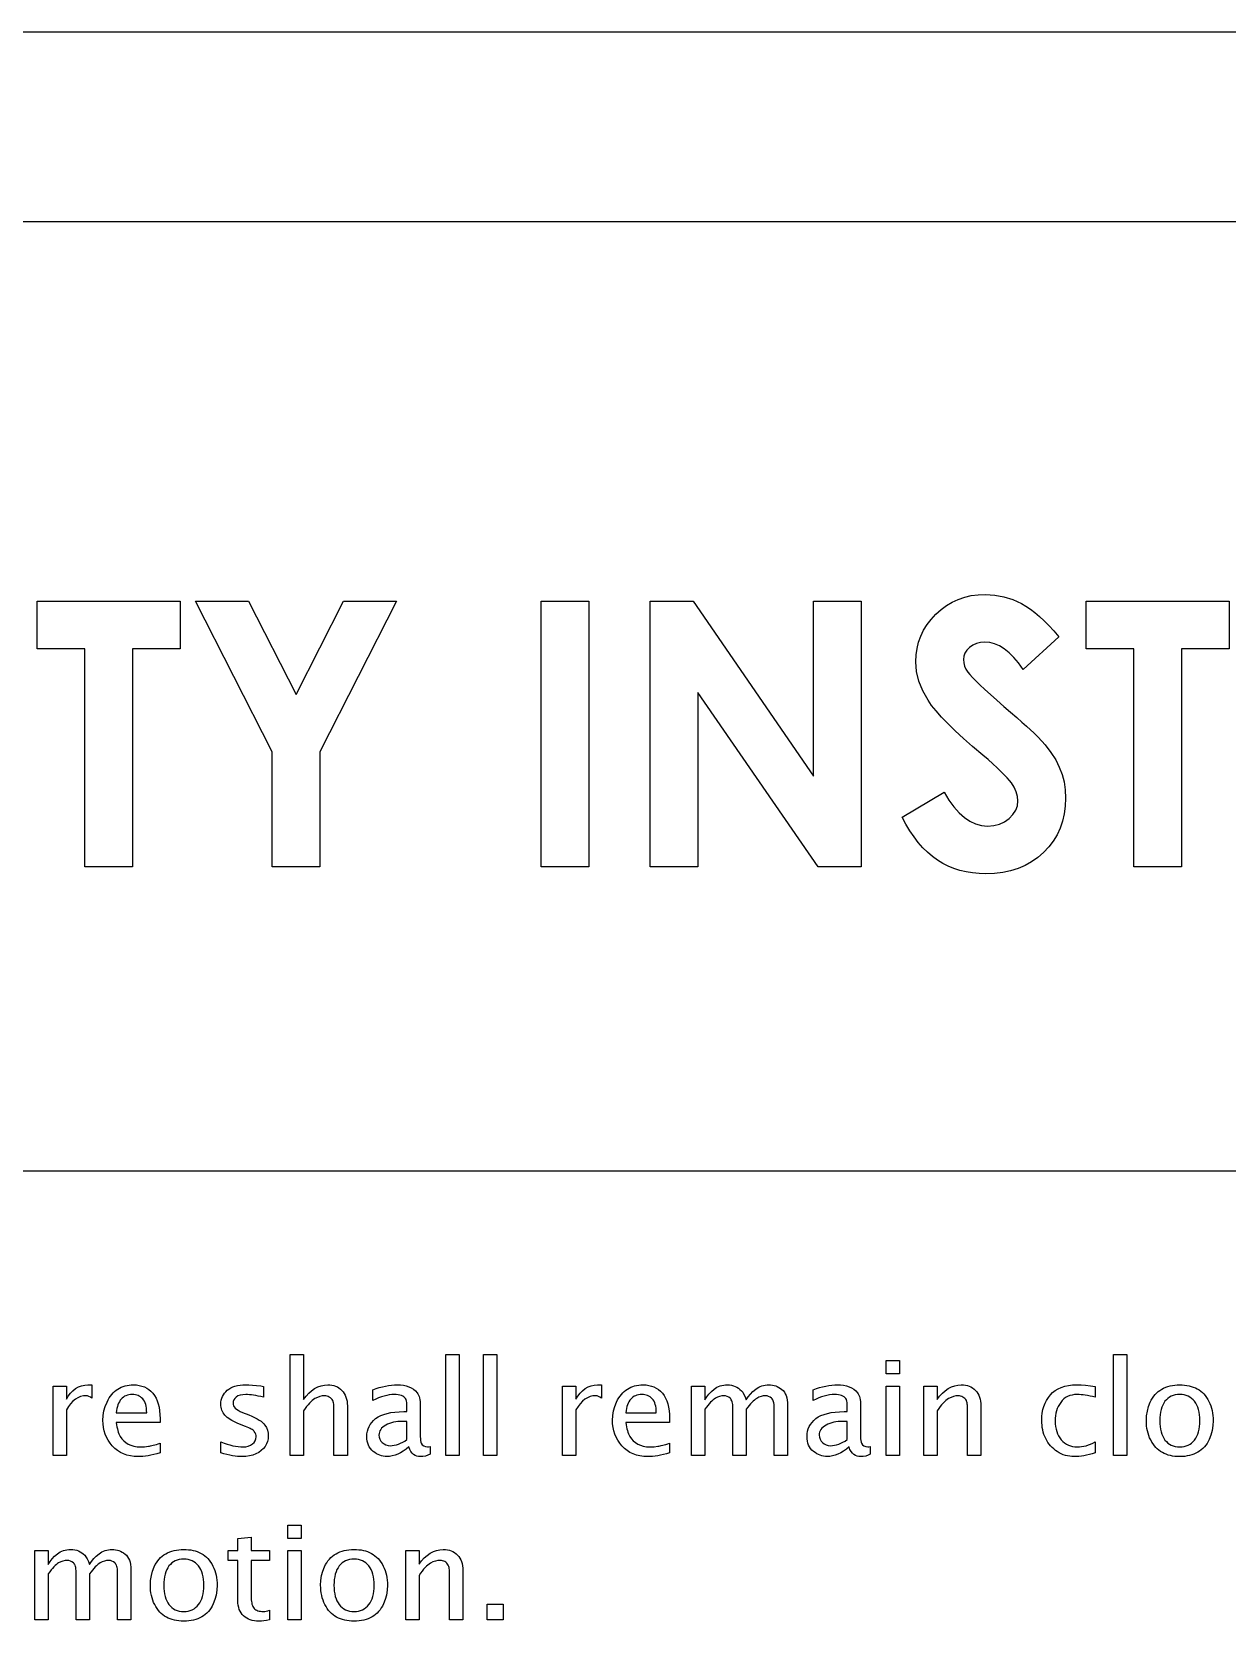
# Model space of a CAD drawing. Header units: inches. Extents: x 0 to 12, y -0.6 to 8.
# Drawn here: x 3.184 to 6.335, y 3.813 to 8 of the extents above; entities that cross this region are included whole.
import ezdxf

# ---------------------------------------------------------------- set-up
doc = ezdxf.new("R2010")
doc.units = ezdxf.units.IN
doc.header["$MEASUREMENT"] = 0

msp = doc.modelspace()

# ---------------------------------------------------------------- linework, layer by layer
at = {"color": 7, "linetype": 'Continuous'}
for p, q in [((0.5, 8), (11.5, 8)), ((0.5, 7.5), (11.5, 7.5)), ((0.5, 5), (11.5, 5))]:
    msp.add_line(p, q, dxfattribs=at)
at = {"color": 7, "linetype": 'Continuous', "flags": 128}
for points in [[(3.1987, 6.5), (3.5756, 6.5), (3.5756, 6.5), (3.5756, 6.3744), (3.5756, 6.3744), (3.45, 6.3744), (3.45, 6.3744), (3.45, 5.8), (3.45, 5.8), (3.3244, 5.8), (3.3244, 5.8), (3.3244, 6.3744), (3.3244, 6.3744), (3.1987, 6.3744), (3.1987, 6.3744), (3.1987, 6.5)], [(3.616, 6.5), (3.7558, 6.5), (3.7558, 6.5), (3.8808, 6.2545), (3.8808, 6.2545), (4.0057, 6.5), (4.0057, 6.5), (4.1455, 6.5), (4.1455, 6.5), (3.9436, 6.1032), (3.9436, 6.1032), (3.9436, 5.8), (3.9436, 5.8), (3.8179, 5.8), (3.8179, 5.8), (3.8179, 6.1032), (3.8179, 6.1032), (3.616, 6.5)], [(4.5269, 6.5), (4.6526, 6.5), (4.6526, 6.5), (4.6526, 5.8), (4.6526, 5.8), (4.5269, 5.8), (4.5269, 5.8), (4.5269, 6.5)], [(4.8141, 6.5), (4.9273, 6.5), (4.9273, 6.5), (5.2449, 6.0394), (5.2449, 6.0394), (5.2449, 6.5), (5.2449, 6.5), (5.3705, 6.5), (5.3705, 6.5), (5.3705, 5.8), (5.3705, 5.8), (5.2565, 5.8), (5.2565, 5.8), (4.9397, 6.2592), (4.9397, 6.2592), (4.9397, 5.8), (4.9397, 5.8), (4.8141, 5.8), (4.8141, 5.8), (4.8141, 6.5)], [(5.891, 6.4065), (5.7971, 6.3205), (5.7971, 6.3205), (5.7847, 6.3373), (5.7723, 6.3519), (5.7598, 6.3643), (5.7473, 6.3744), (5.7347, 6.3822), (5.7219, 6.3878), (5.7092, 6.3912), (5.6964, 6.3923), (5.6964, 6.3923), (5.6845, 6.3915), (5.6737, 6.3888), (5.6641, 6.3843), (5.6556, 6.3781), (5.6487, 6.3709), (5.6437, 6.3633), (5.6407, 6.355), (5.6397, 6.3465), (5.6397, 6.3465), (5.6404, 6.3378), (5.6427, 6.3292), (5.6463, 6.3209), (5.6514, 6.3129), (5.6514, 6.3129), (5.6563, 6.3069), (5.6632, 6.2995), (5.6721, 6.2904), (5.6831, 6.2798), (5.6958, 6.2678), (5.7107, 6.2543), (5.7277, 6.2392), (5.7465, 6.2226), (5.7465, 6.2226), (5.7641, 6.2074), (5.78, 6.1936), (5.794, 6.1813), (5.8062, 6.1705), (5.8166, 6.1611), (5.825, 6.1532), (5.8317, 6.1468), (5.8366, 6.1419), (5.8366, 6.1419), (5.8548, 6.1215), (5.8703, 6.1016), (5.8828, 6.0823), (5.8924, 6.0632), (5.8997, 6.044), (5.9049, 6.0241), (5.908, 6.003), (5.909, 5.9813), (5.909, 5.9813), (5.9081, 5.9601), (5.9053, 5.9399), (5.9008, 5.9206), (5.8944, 5.9024), (5.8863, 5.885), (5.8762, 5.8684), (5.8644, 5.853), (5.8506, 5.8384), (5.8355, 5.8252), (5.8194, 5.8137), (5.802, 5.8041), (5.7836, 5.7962), (5.764, 5.79), (5.7434, 5.7856), (5.7216, 5.7829), (5.6988, 5.7821), (5.6988, 5.7821), (5.6808, 5.7826), (5.6633, 5.7843), (5.6465, 5.7871), (5.6303, 5.791), (5.6146, 5.7961), (5.5995, 5.8022), (5.5851, 5.8095), (5.5712, 5.8179), (5.5579, 5.8276), (5.545, 5.8386), (5.5326, 5.8508), (5.5208, 5.8642), (5.5095, 5.8791), (5.4985, 5.8951), (5.4882, 5.9125), (5.4782, 5.9311), (5.4782, 5.9311), (5.5887, 5.9974), (5.5887, 5.9974), (5.6013, 5.9764), (5.6145, 5.9582), (5.6281, 5.9427), (5.6423, 5.9301), (5.6569, 5.9203), (5.6719, 5.9133), (5.6874, 5.9091), (5.7034, 5.9077), (5.7034, 5.9077), (5.7197, 5.909), (5.7345, 5.9127), (5.748, 5.9189), (5.7602, 5.9277), (5.7703, 5.9381), (5.7776, 5.9493), (5.7819, 5.9613), (5.7833, 5.974), (5.7833, 5.974), (5.7822, 5.9859), (5.779, 5.9979), (5.7737, 6.0098), (5.7661, 6.0217), (5.7612, 6.028), (5.755, 6.0352), (5.7474, 6.0431), (5.7386, 6.0518), (5.7285, 6.0614), (5.7171, 6.0718), (5.7045, 6.0828), (5.6905, 6.0948), (5.6905, 6.0948), (5.6639, 6.1175), (5.6397, 6.1388), (5.618, 6.1588), (5.5988, 6.1776), (5.582, 6.195), (5.5677, 6.211), (5.5559, 6.2257), (5.5465, 6.239), (5.5323, 6.2644), (5.5222, 6.2898), (5.5161, 6.3152), (5.5141, 6.3404), (5.5141, 6.3404), (5.5149, 6.3584), (5.5175, 6.3756), (5.5215, 6.3923), (5.5273, 6.4083), (5.5347, 6.4236), (5.5438, 6.4383), (5.5546, 6.4523), (5.567, 6.4656), (5.5806, 6.4778), (5.595, 6.4885), (5.6102, 6.4975), (5.6261, 6.5049), (5.643, 6.5107), (5.6605, 6.5147), (5.6787, 6.5171), (5.6978, 6.5179), (5.6978, 6.5179), (5.7225, 6.5164), (5.7466, 6.5119), (5.7702, 6.5045), (5.793, 6.494), (5.8045, 6.4874), (5.8161, 6.4795), (5.8281, 6.4704), (5.8401, 6.4602), (5.8525, 6.4485), (5.8651, 6.4358), (5.878, 6.4218), (5.891, 6.4065)], [(5.9628, 6.5), (6.3397, 6.5), (6.3397, 6.5), (6.3397, 6.3744), (6.3397, 6.3744), (6.2141, 6.3744), (6.2141, 6.3744), (6.2141, 5.8), (6.2141, 5.8), (6.0885, 5.8), (6.0885, 5.8), (6.0885, 6.3744), (6.0885, 6.3744), (5.9628, 6.3744), (5.9628, 6.3744), (5.9628, 6.5)], [(3.8654, 4.25), (3.8654, 4.516), (3.8654, 4.516), (3.9006, 4.516), (3.9006, 4.516), (3.9006, 4.3974), (3.9006, 4.3974), (3.9072, 4.4061), (3.9142, 4.4137), (3.9217, 4.4203), (3.9298, 4.4258), (3.9382, 4.4302), (3.9467, 4.4334), (3.9554, 4.4352), (3.9642, 4.4359), (3.9642, 4.4359), (3.9699, 4.4356), (3.9753, 4.435), (3.9803, 4.4338), (3.9851, 4.4322), (3.9897, 4.4302), (3.9939, 4.4276), (3.9979, 4.4247), (4.0017, 4.4212), (4.005, 4.4174), (4.008, 4.4132), (4.0104, 4.4087), (4.0124, 4.4037), (4.014, 4.3985), (4.0151, 4.3929), (4.0158, 4.3869), (4.016, 4.3806), (4.016, 4.3806), (4.016, 4.25), (4.016, 4.25), (3.9808, 4.25), (3.9808, 4.25), (3.9808, 4.3696), (3.9808, 4.3696), (3.9807, 4.3741), (3.9806, 4.3783), (3.9803, 4.382), (3.98, 4.3853), (3.9795, 4.3882), (3.9789, 4.3907), (3.9783, 4.3928), (3.9775, 4.3945), (3.9757, 4.3974), (3.9736, 4.3998), (3.9712, 4.402), (3.9684, 4.4038), (3.9654, 4.4052), (3.9624, 4.4062), (3.9592, 4.4069), (3.9559, 4.4071), (3.9559, 4.4071), (3.9499, 4.4066), (3.9437, 4.4052), (3.9371, 4.4028), (3.9304, 4.3995), (3.9269, 4.3974), (3.9234, 4.3947), (3.9198, 4.3915), (3.9161, 4.3878), (3.9124, 4.3835), (3.9086, 4.3787), (3.9046, 4.3733), (3.9006, 4.3674), (3.9006, 4.3674), (3.9006, 4.25), (3.9006, 4.25), (3.8654, 4.25)], [(4.2756, 4.25), (4.2756, 4.516), (4.2756, 4.516), (4.3109, 4.516), (4.3109, 4.516), (4.3109, 4.25), (4.3109, 4.25), (4.2756, 4.25)], [(4.375, 4.25), (4.375, 4.516), (4.375, 4.516), (4.4103, 4.516), (4.4103, 4.516), (4.4103, 4.25), (4.4103, 4.25), (4.375, 4.25)], [(5.4359, 4.4647), (5.4359, 4.5), (5.4359, 4.5), (5.4712, 4.5), (5.4712, 4.5), (5.4712, 4.4647), (5.4712, 4.4647), (5.4359, 4.4647)], [(6.0353, 4.25), (6.0353, 4.516), (6.0353, 4.516), (6.0705, 4.516), (6.0705, 4.516), (6.0705, 4.25), (6.0705, 4.25), (6.0353, 4.25)], [(3.2404, 4.25), (3.2404, 4.4327), (3.2404, 4.4327), (3.2756, 4.4327), (3.2756, 4.4327), (3.2756, 4.3977), (3.2756, 4.3977), (3.2806, 4.4063), (3.2864, 4.4139), (3.2928, 4.4204), (3.2999, 4.4259), (3.3076, 4.4303), (3.3156, 4.4334), (3.3238, 4.4353), (3.3324, 4.4359), (3.3324, 4.4359), (3.3376, 4.4359), (3.3429, 4.4359), (3.3429, 4.4359), (3.3429, 4.4006), (3.3429, 4.4006), (3.3389, 4.4034), (3.335, 4.4054), (3.3314, 4.4067), (3.3279, 4.4071), (3.3279, 4.4071), (3.3203, 4.4065), (3.313, 4.4047), (3.306, 4.4018), (3.2993, 4.3977), (3.2929, 4.3925), (3.2868, 4.3862), (3.281, 4.3786), (3.2756, 4.3699), (3.2756, 4.3699), (3.2756, 4.25), (3.2756, 4.25), (3.2404, 4.25)], [(3.5224, 4.2564), (3.5141, 4.2542), (3.5062, 4.2522), (3.4984, 4.2506), (3.4911, 4.2492), (3.484, 4.2481), (3.4772, 4.2474), (3.4707, 4.2469), (3.4645, 4.2468), (3.4645, 4.2468), (3.454, 4.2472), (3.4441, 4.2485), (3.4347, 4.2508), (3.4259, 4.2539), (3.4177, 4.2579), (3.4101, 4.2627), (3.403, 4.2685), (3.3965, 4.2751), (3.3907, 4.2824), (3.3857, 4.29), (3.3815, 4.2979), (3.378, 4.3061), (3.3753, 4.3147), (3.3733, 4.3235), (3.3722, 4.3327), (3.3718, 4.3422), (3.3718, 4.3422), (3.3725, 4.3548), (3.3745, 4.367), (3.3779, 4.379), (3.3827, 4.3906), (3.3855, 4.3962), (3.3885, 4.4014), (3.3918, 4.4062), (3.3952, 4.4107), (3.3989, 4.4147), (3.4027, 4.4184), (3.4068, 4.4218), (3.4111, 4.4247), (3.4156, 4.4273), (3.4203, 4.4296), (3.4252, 4.4315), (3.4302, 4.4331), (3.4355, 4.4343), (3.441, 4.4352), (3.4466, 4.4357), (3.4525, 4.4359), (3.4525, 4.4359), (3.4602, 4.4355), (3.4676, 4.4345), (3.4746, 4.4327), (3.4812, 4.4303), (3.4873, 4.4271), (3.4931, 4.4233), (3.4984, 4.4188), (3.5034, 4.4135), (3.5079, 4.4076), (3.5117, 4.4009), (3.515, 4.3936), (3.5177, 4.3856), (3.5198, 4.3769), (3.5212, 4.3674), (3.5221, 4.3573), (3.5224, 4.3465), (3.5224, 4.3465), (3.5224, 4.3365), (3.5224, 4.3365), (3.4071, 4.3365), (3.4071, 4.3365), (3.4078, 4.3307), (3.4087, 4.3253), (3.4098, 4.3202), (3.411, 4.3155), (3.4124, 4.311), (3.414, 4.3069), (3.4157, 4.3032), (3.4175, 4.2998), (3.4217, 4.2937), (3.4266, 4.2883), (3.4321, 4.2836), (3.4383, 4.2796), (3.4452, 4.2765), (3.453, 4.2742), (3.4617, 4.2729), (3.4713, 4.2724), (3.4713, 4.2724), (3.4814, 4.2728), (3.4915, 4.2739), (3.4942, 4.2744), (3.4972, 4.275), (3.5006, 4.2758), (3.5043, 4.2767), (3.5083, 4.2778), (3.5127, 4.2791), (3.5174, 4.2805), (3.5224, 4.2821), (3.5224, 4.2821), (3.5224, 4.2564)], [(3.4071, 4.3622), (3.4872, 4.3622), (3.4872, 4.3622), (3.487, 4.3684), (3.4865, 4.3742), (3.4857, 4.3795), (3.4845, 4.3844), (3.483, 4.3887), (3.4812, 4.3927), (3.4791, 4.3961), (3.4766, 4.3991), (3.4738, 4.4017), (3.4709, 4.404), (3.4677, 4.4059), (3.4644, 4.4075), (3.461, 4.4087), (3.4573, 4.4096), (3.4534, 4.4101), (3.4494, 4.4103), (3.4494, 4.4103), (3.4448, 4.4101), (3.4405, 4.4095), (3.4363, 4.4086), (3.4325, 4.4073), (3.429, 4.4056), (3.4257, 4.4035), (3.4226, 4.4011), (3.4198, 4.3983), (3.4173, 4.3951), (3.4151, 4.3915), (3.4131, 4.3876), (3.4113, 4.3833), (3.4099, 4.3786), (3.4087, 4.3735), (3.4077, 4.368), (3.4071, 4.3622)], [(3.6827, 4.2564), (3.6827, 4.2853), (3.6827, 4.2853), (3.691, 4.2823), (3.699, 4.2796), (3.7067, 4.2774), (3.7142, 4.2756), (3.7214, 4.2742), (3.7283, 4.2732), (3.7349, 4.2726), (3.7413, 4.2724), (3.7413, 4.2724), (3.7483, 4.2729), (3.7548, 4.2743), (3.7606, 4.2767), (3.7658, 4.28), (3.7701, 4.284), (3.7732, 4.2885), (3.775, 4.2935), (3.7756, 4.2989), (3.7756, 4.2989), (3.7753, 4.3024), (3.7744, 4.3059), (3.7728, 4.3093), (3.7707, 4.3127), (3.7707, 4.3127), (3.7692, 4.3144), (3.7674, 4.3161), (3.7652, 4.3178), (3.7626, 4.3195), (3.7595, 4.3212), (3.7561, 4.3229), (3.7522, 4.3246), (3.7479, 4.3263), (3.7479, 4.3263), (3.7277, 4.3344), (3.7277, 4.3344), (3.722, 4.3367), (3.7167, 4.3391), (3.7119, 4.3416), (3.7074, 4.3442), (3.7033, 4.3469), (3.6996, 4.3497), (3.6964, 4.3526), (3.6935, 4.3556), (3.6935, 4.3556), (3.691, 4.3587), (3.6888, 4.3619), (3.6869, 4.3653), (3.6854, 4.3689), (3.6842, 4.3727), (3.6833, 4.3767), (3.6828, 4.3808), (3.6827, 4.3851), (3.6827, 4.3851), (3.6829, 4.3904), (3.6837, 4.3955), (3.685, 4.4004), (3.6868, 4.405), (3.6892, 4.4095), (3.692, 4.4137), (3.6954, 4.4176), (3.6993, 4.4214), (3.7037, 4.4248), (3.7086, 4.4277), (3.714, 4.4302), (3.7199, 4.4323), (3.7263, 4.4338), (3.7331, 4.435), (3.7405, 4.4356), (3.7484, 4.4359), (3.7484, 4.4359), (3.7568, 4.4357), (3.7662, 4.4351), (3.7764, 4.4342), (3.7877, 4.4328), (3.7877, 4.4328), (3.7949, 4.4319), (3.7949, 4.4319), (3.7949, 4.403), (3.7949, 4.403), (3.7878, 4.4047), (3.781, 4.4062), (3.7746, 4.4075), (3.7686, 4.4085), (3.763, 4.4093), (3.7577, 4.4098), (3.7528, 4.4102), (3.7482, 4.4103), (3.7482, 4.4103), (3.7404, 4.4099), (3.7335, 4.4086), (3.7278, 4.4065), (3.7231, 4.4035), (3.7194, 4.4), (3.7168, 4.3962), (3.7152, 4.392), (3.7147, 4.3876), (3.7147, 4.3876), (3.7151, 4.3841), (3.7161, 4.3807), (3.7178, 4.3776), (3.7203, 4.3746), (3.7203, 4.3746), (3.7236, 4.3716), (3.7279, 4.3687), (3.7333, 4.3658), (3.7398, 4.3629), (3.7398, 4.3629), (3.7564, 4.3564), (3.7564, 4.3564), (3.7643, 4.3531), (3.7715, 4.3497), (3.7779, 4.3464), (3.7836, 4.3431), (3.7885, 4.3398), (3.7926, 4.3365), (3.796, 4.3332), (3.7986, 4.3299), (3.7986, 4.3299), (3.8026, 4.3232), (3.8054, 4.3162), (3.8071, 4.3088), (3.8077, 4.3012), (3.8077, 4.3012), (3.8072, 4.294), (3.8056, 4.287), (3.803, 4.2802), (3.7994, 4.2737), (3.7947, 4.2678), (3.7891, 4.2625), (3.7825, 4.2579), (3.7749, 4.254), (3.7666, 4.2508), (3.7578, 4.2486), (3.7485, 4.2472), (3.7388, 4.2468), (3.7388, 4.2468), (3.7329, 4.2469), (3.7267, 4.2474), (3.7201, 4.2481), (3.7132, 4.2492), (3.7061, 4.2506), (3.6986, 4.2522), (3.6908, 4.2542), (3.6827, 4.2564)], [(4.1783, 4.2724), (4.1709, 4.2665), (4.1635, 4.2613), (4.1561, 4.2569), (4.1488, 4.2533), (4.1416, 4.2505), (4.1345, 4.2484), (4.1274, 4.2472), (4.1204, 4.2468), (4.1204, 4.2468), (4.1156, 4.247), (4.1108, 4.2476), (4.1062, 4.2487), (4.1016, 4.2502), (4.0971, 4.2521), (4.0926, 4.2544), (4.0883, 4.2572), (4.0841, 4.2603), (4.0801, 4.2639), (4.0767, 4.2679), (4.0739, 4.2722), (4.0715, 4.2769), (4.0697, 4.2821), (4.0684, 4.2876), (4.0676, 4.2935), (4.0673, 4.2998), (4.0673, 4.2998), (4.0677, 4.3067), (4.0688, 4.3134), (4.0706, 4.3197), (4.0732, 4.3258), (4.0764, 4.3315), (4.0804, 4.3369), (4.0852, 4.342), (4.0906, 4.3468), (4.0969, 4.3512), (4.1041, 4.3549), (4.1121, 4.3581), (4.121, 4.3607), (4.1308, 4.3628), (4.1414, 4.3642), (4.1529, 4.3651), (4.1653, 4.3654), (4.1653, 4.3654), (4.1731, 4.3654), (4.1731, 4.3654), (4.1731, 4.3838), (4.1731, 4.3838), (4.1729, 4.3889), (4.1722, 4.3932), (4.1711, 4.3968), (4.1695, 4.3996), (4.1675, 4.402), (4.165, 4.4041), (4.162, 4.4059), (4.1585, 4.4075), (4.1544, 4.4087), (4.15, 4.4096), (4.1451, 4.4101), (4.1398, 4.4103), (4.1398, 4.4103), (4.1333, 4.41), (4.1266, 4.4093), (4.1197, 4.408), (4.1127, 4.4062), (4.1056, 4.404), (4.0984, 4.4012), (4.0909, 4.398), (4.0833, 4.3942), (4.0833, 4.3942), (4.0833, 4.4231), (4.0833, 4.4231), (4.0918, 4.4261), (4.1002, 4.4287), (4.1084, 4.4309), (4.1165, 4.4327), (4.1245, 4.4341), (4.1324, 4.4351), (4.1401, 4.4357), (4.1477, 4.4359), (4.1477, 4.4359), (4.1558, 4.4356), (4.1636, 4.4346), (4.171, 4.4331), (4.178, 4.4309), (4.1846, 4.428), (4.1905, 4.4245), (4.1956, 4.4202), (4.2001, 4.4152), (4.202, 4.4123), (4.2037, 4.409), (4.2051, 4.4053), (4.2063, 4.4012), (4.2072, 4.3967), (4.2078, 4.3918), (4.2082, 4.3864), (4.2083, 4.3807), (4.2083, 4.3807), (4.2083, 4.3001), (4.2083, 4.3001), (4.2085, 4.294), (4.2089, 4.2889), (4.2096, 4.2849), (4.2107, 4.282), (4.2135, 4.2779), (4.2172, 4.2749), (4.2219, 4.273), (4.2271, 4.2724), (4.2271, 4.2724), (4.23, 4.2726), (4.234, 4.2731), (4.234, 4.2731), (4.234, 4.2528), (4.234, 4.2528), (4.2281, 4.2502), (4.2219, 4.2483), (4.2153, 4.2472), (4.2085, 4.2468), (4.2085, 4.2468), (4.2039, 4.2471), (4.1994, 4.2482), (4.195, 4.2499), (4.1907, 4.2523), (4.1866, 4.2556), (4.1833, 4.2601), (4.1805, 4.2657), (4.1783, 4.2724)], [(4.5833, 4.25), (4.5833, 4.4327), (4.5833, 4.4327), (4.6186, 4.4327), (4.6186, 4.4327), (4.6186, 4.3977), (4.6186, 4.3977), (4.6236, 4.4063), (4.6294, 4.4139), (4.6358, 4.4204), (4.6429, 4.4259), (4.6505, 4.4303), (4.6585, 4.4334), (4.6668, 4.4353), (4.6754, 4.4359), (4.6754, 4.4359), (4.6805, 4.4359), (4.6859, 4.4359), (4.6859, 4.4359), (4.6859, 4.4006), (4.6859, 4.4006), (4.6818, 4.4034), (4.678, 4.4054), (4.6743, 4.4067), (4.6709, 4.4071), (4.6709, 4.4071), (4.6633, 4.4065), (4.6559, 4.4047), (4.6489, 4.4018), (4.6422, 4.3977), (4.6358, 4.3925), (4.6298, 4.3862), (4.624, 4.3786), (4.6186, 4.3699), (4.6186, 4.3699), (4.6186, 4.25), (4.6186, 4.25), (4.5833, 4.25)], [(4.8654, 4.2564), (4.8571, 4.2542), (4.8491, 4.2522), (4.8414, 4.2506), (4.834, 4.2492), (4.8269, 4.2481), (4.8202, 4.2474), (4.8137, 4.2469), (4.8075, 4.2468), (4.8075, 4.2468), (4.797, 4.2472), (4.7871, 4.2485), (4.7777, 4.2508), (4.7689, 4.2539), (4.7607, 4.2579), (4.7531, 4.2627), (4.746, 4.2685), (4.7395, 4.2751), (4.7337, 4.2824), (4.7287, 4.29), (4.7244, 4.2979), (4.721, 4.3061), (4.7182, 4.3147), (4.7163, 4.3235), (4.7151, 4.3327), (4.7147, 4.3422), (4.7147, 4.3422), (4.7154, 4.3548), (4.7174, 4.367), (4.7209, 4.379), (4.7256, 4.3906), (4.7284, 4.3962), (4.7315, 4.4014), (4.7347, 4.4062), (4.7382, 4.4107), (4.7418, 4.4147), (4.7457, 4.4184), (4.7497, 4.4218), (4.7541, 4.4247), (4.7586, 4.4273), (4.7632, 4.4296), (4.7681, 4.4315), (4.7732, 4.4331), (4.7784, 4.4343), (4.7839, 4.4352), (4.7896, 4.4357), (4.7954, 4.4359), (4.7954, 4.4359), (4.8032, 4.4355), (4.8105, 4.4345), (4.8176, 4.4327), (4.8241, 4.4303), (4.8303, 4.4271), (4.836, 4.4233), (4.8414, 4.4188), (4.8464, 4.4135), (4.8508, 4.4076), (4.8547, 4.4009), (4.858, 4.3936), (4.8606, 4.3856), (4.8627, 4.3769), (4.8642, 4.3674), (4.8651, 4.3573), (4.8654, 4.3465), (4.8654, 4.3465), (4.8654, 4.3365), (4.8654, 4.3365), (4.75, 4.3365), (4.75, 4.3365), (4.7508, 4.3307), (4.7517, 4.3253), (4.7528, 4.3202), (4.754, 4.3155), (4.7554, 4.311), (4.7569, 4.3069), (4.7586, 4.3032), (4.7605, 4.2998), (4.7647, 4.2937), (4.7696, 4.2883), (4.7751, 4.2836), (4.7812, 4.2796), (4.7882, 4.2765), (4.796, 4.2742), (4.8046, 4.2729), (4.8142, 4.2724), (4.8142, 4.2724), (4.8244, 4.2728), (4.8344, 4.2739), (4.8371, 4.2744), (4.8401, 4.275), (4.8435, 4.2758), (4.8473, 4.2767), (4.8513, 4.2778), (4.8556, 4.2791), (4.8603, 4.2805), (4.8654, 4.2821), (4.8654, 4.2821), (4.8654, 4.2564)], [(4.75, 4.3622), (4.8301, 4.3622), (4.8301, 4.3622), (4.83, 4.3684), (4.8295, 4.3742), (4.8286, 4.3795), (4.8275, 4.3844), (4.826, 4.3887), (4.8242, 4.3927), (4.822, 4.3961), (4.8195, 4.3991), (4.8168, 4.4017), (4.8139, 4.404), (4.8107, 4.4059), (4.8074, 4.4075), (4.8039, 4.4087), (4.8002, 4.4096), (4.7964, 4.4101), (4.7923, 4.4103), (4.7923, 4.4103), (4.7877, 4.4101), (4.7834, 4.4095), (4.7793, 4.4086), (4.7755, 4.4073), (4.7719, 4.4056), (4.7686, 4.4035), (4.7656, 4.4011), (4.7628, 4.3983), (4.7603, 4.3951), (4.758, 4.3915), (4.756, 4.3876), (4.7543, 4.3833), (4.7528, 4.3786), (4.7516, 4.3735), (4.7507, 4.368), (4.75, 4.3622)], [(4.9231, 4.25), (4.9231, 4.4327), (4.9231, 4.4327), (4.9583, 4.4327), (4.9583, 4.4327), (4.9583, 4.3965), (4.9583, 4.3965), (4.9634, 4.4042), (4.9691, 4.4114), (4.9754, 4.4181), (4.9824, 4.4242), (4.9862, 4.4269), (4.9901, 4.4293), (4.9943, 4.4313), (4.9986, 4.433), (5.0031, 4.4342), (5.0078, 4.4351), (5.0126, 4.4357), (5.0177, 4.4359), (5.0177, 4.4359), (5.0234, 4.4356), (5.0288, 4.4349), (5.0338, 4.4336), (5.0384, 4.4318), (5.0427, 4.4296), (5.0469, 4.4269), (5.0507, 4.4239), (5.0544, 4.4204), (5.0579, 4.4161), (5.0612, 4.4107), (5.0644, 4.4041), (5.0673, 4.3964), (5.0673, 4.3964), (5.0726, 4.4044), (5.0785, 4.4117), (5.085, 4.4184), (5.0922, 4.4244), (5.0961, 4.4271), (5.1001, 4.4294), (5.1042, 4.4314), (5.1085, 4.433), (5.1128, 4.4343), (5.1174, 4.4352), (5.122, 4.4357), (5.1269, 4.4359), (5.1269, 4.4359), (5.1316, 4.4357), (5.1361, 4.4351), (5.1406, 4.4342), (5.1449, 4.4329), (5.1491, 4.4312), (5.1532, 4.4291), (5.1572, 4.4266), (5.1611, 4.4238), (5.1646, 4.4206), (5.1677, 4.4167), (5.1703, 4.4124), (5.1725, 4.4074), (5.1741, 4.4019), (5.1753, 4.3959), (5.176, 4.3893), (5.1763, 4.3822), (5.1763, 4.3822), (5.1763, 4.25), (5.1763, 4.25), (5.141, 4.25), (5.141, 4.25), (5.141, 4.3762), (5.141, 4.3762), (5.1409, 4.3805), (5.1406, 4.3844), (5.14, 4.388), (5.1392, 4.3912), (5.1382, 4.3941), (5.137, 4.3966), (5.1356, 4.3987), (5.1339, 4.4005), (5.1302, 4.4034), (5.1263, 4.4054), (5.1222, 4.4067), (5.1179, 4.4071), (5.1179, 4.4071), (5.1123, 4.4067), (5.1066, 4.4053), (5.1009, 4.4032), (5.095, 4.4002), (5.0919, 4.3983), (5.0888, 4.3959), (5.0855, 4.393), (5.0821, 4.3897), (5.0786, 4.3859), (5.075, 4.3816), (5.0712, 4.3769), (5.0673, 4.3717), (5.0673, 4.3717), (5.0673, 4.25), (5.0673, 4.25), (5.0321, 4.25), (5.0321, 4.25), (5.0321, 4.376), (5.0321, 4.376), (5.032, 4.3804), (5.0316, 4.3843), (5.031, 4.3879), (5.0302, 4.3912), (5.0292, 4.3941), (5.0279, 4.3966), (5.0265, 4.3987), (5.0248, 4.4005), (5.0211, 4.4034), (5.0171, 4.4054), (5.0129, 4.4067), (5.0085, 4.4071), (5.0085, 4.4071), (5.0029, 4.4067), (4.9972, 4.4054), (4.9916, 4.4033), (4.9859, 4.4004), (4.983, 4.3985), (4.9799, 4.3961), (4.9767, 4.3932), (4.9733, 4.3899), (4.9698, 4.386), (4.9661, 4.3817), (4.9623, 4.3769), (4.9583, 4.3716), (4.9583, 4.3716), (4.9583, 4.25), (4.9583, 4.25), (4.9231, 4.25)], [(5.3385, 4.2724), (5.3311, 4.2665), (5.3237, 4.2613), (5.3164, 4.2569), (5.3091, 4.2533), (5.3019, 4.2505), (5.2947, 4.2484), (5.2877, 4.2472), (5.2807, 4.2468), (5.2807, 4.2468), (5.2758, 4.247), (5.2711, 4.2476), (5.2664, 4.2487), (5.2619, 4.2502), (5.2574, 4.2521), (5.2529, 4.2544), (5.2486, 4.2572), (5.2443, 4.2603), (5.2404, 4.2639), (5.237, 4.2679), (5.2341, 4.2722), (5.2318, 4.2769), (5.2299, 4.2821), (5.2286, 4.2876), (5.2278, 4.2935), (5.2276, 4.2998), (5.2276, 4.2998), (5.2279, 4.3067), (5.229, 4.3134), (5.2309, 4.3197), (5.2334, 4.3258), (5.2367, 4.3315), (5.2407, 4.3369), (5.2454, 4.342), (5.2509, 4.3468), (5.2572, 4.3512), (5.2643, 4.3549), (5.2724, 4.3581), (5.2812, 4.3607), (5.291, 4.3628), (5.3017, 4.3642), (5.3132, 4.3651), (5.3256, 4.3654), (5.3256, 4.3654), (5.3333, 4.3654), (5.3333, 4.3654), (5.3333, 4.3838), (5.3333, 4.3838), (5.3331, 4.3889), (5.3324, 4.3932), (5.3313, 4.3968), (5.3298, 4.3996), (5.3278, 4.402), (5.3252, 4.4041), (5.3222, 4.4059), (5.3187, 4.4075), (5.3147, 4.4087), (5.3103, 4.4096), (5.3054, 4.4101), (5.3, 4.4103), (5.3, 4.4103), (5.2935, 4.41), (5.2868, 4.4093), (5.28, 4.408), (5.273, 4.4062), (5.2659, 4.404), (5.2586, 4.4012), (5.2512, 4.398), (5.2436, 4.3942), (5.2436, 4.3942), (5.2436, 4.4231), (5.2436, 4.4231), (5.2521, 4.4261), (5.2604, 4.4287), (5.2687, 4.4309), (5.2768, 4.4327), (5.2848, 4.4341), (5.2926, 4.4351), (5.3004, 4.4357), (5.308, 4.4359), (5.308, 4.4359), (5.3161, 4.4356), (5.3238, 4.4346), (5.3312, 4.4331), (5.3383, 4.4309), (5.3449, 4.428), (5.3507, 4.4245), (5.3559, 4.4202), (5.3603, 4.4152), (5.3623, 4.4123), (5.3639, 4.409), (5.3654, 4.4053), (5.3665, 4.4012), (5.3674, 4.3967), (5.3681, 4.3918), (5.3684, 4.3864), (5.3686, 4.3807), (5.3686, 4.3807), (5.3686, 4.3001), (5.3686, 4.3001), (5.3687, 4.294), (5.3692, 4.2889), (5.3699, 4.2849), (5.3709, 4.282), (5.3737, 4.2779), (5.3775, 4.2749), (5.3821, 4.273), (5.3874, 4.2724), (5.3874, 4.2724), (5.3903, 4.2726), (5.3942, 4.2731), (5.3942, 4.2731), (5.3942, 4.2528), (5.3942, 4.2528), (5.3883, 4.2502), (5.3821, 4.2483), (5.3756, 4.2472), (5.3688, 4.2468), (5.3688, 4.2468), (5.3642, 4.2471), (5.3597, 4.2482), (5.3553, 4.2499), (5.3509, 4.2523), (5.3469, 4.2556), (5.3435, 4.2601), (5.3407, 4.2657), (5.3385, 4.2724)], [(5.4359, 4.25), (5.4359, 4.4327), (5.4359, 4.4327), (5.4712, 4.4327), (5.4712, 4.4327), (5.4712, 4.25), (5.4712, 4.25), (5.4359, 4.25)], [(5.5353, 4.25), (5.5353, 4.4327), (5.5353, 4.4327), (5.5705, 4.4327), (5.5705, 4.4327), (5.5705, 4.3974), (5.5705, 4.3974), (5.577, 4.4061), (5.5841, 4.4137), (5.5916, 4.4203), (5.5997, 4.4258), (5.6081, 4.4302), (5.6166, 4.4334), (5.6253, 4.4352), (5.6341, 4.4359), (5.6341, 4.4359), (5.6398, 4.4356), (5.6451, 4.435), (5.6502, 4.4338), (5.655, 4.4322), (5.6596, 4.4302), (5.6638, 4.4276), (5.6678, 4.4247), (5.6715, 4.4212), (5.6749, 4.4174), (5.6778, 4.4132), (5.6803, 4.4087), (5.6823, 4.4037), (5.6839, 4.3985), (5.685, 4.3929), (5.6857, 4.3869), (5.6859, 4.3806), (5.6859, 4.3806), (5.6859, 4.25), (5.6859, 4.25), (5.6506, 4.25), (5.6506, 4.25), (5.6506, 4.3696), (5.6506, 4.3696), (5.6506, 4.3741), (5.6504, 4.3783), (5.6502, 4.382), (5.6498, 4.3853), (5.6494, 4.3882), (5.6488, 4.3907), (5.6481, 4.3928), (5.6474, 4.3945), (5.6456, 4.3974), (5.6435, 4.3998), (5.641, 4.402), (5.6383, 4.4038), (5.6353, 4.4052), (5.6323, 4.4062), (5.6291, 4.4069), (5.6258, 4.4071), (5.6258, 4.4071), (5.6198, 4.4066), (5.6135, 4.4052), (5.607, 4.4028), (5.6003, 4.3995), (5.5968, 4.3974), (5.5933, 4.3947), (5.5897, 4.3915), (5.586, 4.3878), (5.5822, 4.3835), (5.5784, 4.3787), (5.5745, 4.3733), (5.5705, 4.3674), (5.5705, 4.3674), (5.5705, 4.25), (5.5705, 4.25), (5.5353, 4.25)], [(5.9872, 4.2564), (5.9793, 4.2542), (5.9717, 4.2522), (5.9643, 4.2506), (5.9573, 4.2492), (5.9505, 4.2481), (5.944, 4.2474), (5.9378, 4.2469), (5.9318, 4.2468), (5.9318, 4.2468), (5.9258, 4.247), (5.9199, 4.2476), (5.9141, 4.2486), (5.9085, 4.2501), (5.9029, 4.2519), (5.8975, 4.2542), (5.8923, 4.2568), (5.8871, 4.2599), (5.8822, 4.2633), (5.8776, 4.2669), (5.8733, 4.2708), (5.8693, 4.275), (5.8656, 4.2794), (5.8623, 4.2841), (5.8592, 4.2891), (5.8565, 4.2943), (5.8541, 4.2997), (5.852, 4.3053), (5.8502, 4.311), (5.8488, 4.317), (5.8476, 4.3231), (5.8468, 4.3294), (5.8463, 4.3358), (5.8462, 4.3424), (5.8462, 4.3424), (5.8465, 4.3522), (5.8476, 4.3616), (5.8494, 4.3705), (5.8518, 4.3791), (5.855, 4.3872), (5.8589, 4.395), (5.8635, 4.4022), (5.8688, 4.4092), (5.8748, 4.4154), (5.8817, 4.4209), (5.8893, 4.4254), (5.8976, 4.4292), (5.9068, 4.4321), (5.9167, 4.4342), (5.9273, 4.4355), (5.9388, 4.4359), (5.9388, 4.4359), (5.95, 4.4356), (5.9618, 4.4349), (5.9742, 4.4336), (5.9872, 4.4319), (5.9872, 4.4319), (5.9872, 4.403), (5.9872, 4.403), (5.9801, 4.4047), (5.9733, 4.4062), (5.9668, 4.4075), (5.9607, 4.4085), (5.955, 4.4093), (5.9496, 4.4098), (5.9445, 4.4102), (5.9397, 4.4103), (5.9397, 4.4103), (5.9327, 4.41), (5.9261, 4.409), (5.92, 4.4074), (5.9143, 4.4051), (5.9091, 4.4022), (5.9043, 4.3986), (5.9, 4.3945), (5.8961, 4.3896), (5.8926, 4.3844), (5.8897, 4.3789), (5.8871, 4.3731), (5.8851, 4.3671), (5.8835, 4.3609), (5.8823, 4.3544), (5.8817, 4.3477), (5.8814, 4.3407), (5.8814, 4.3407), (5.8817, 4.3333), (5.8824, 4.3262), (5.8837, 4.3195), (5.8855, 4.3131), (5.8877, 4.3071), (5.8905, 4.3015), (5.8938, 4.2962), (5.8976, 4.2913), (5.9018, 4.2869), (5.9063, 4.2831), (5.9111, 4.2798), (5.9162, 4.2771), (5.9216, 4.2751), (5.9273, 4.2736), (5.9333, 4.2727), (5.9396, 4.2724), (5.9396, 4.2724), (5.9454, 4.2726), (5.9512, 4.2732), (5.9571, 4.2742), (5.963, 4.2756), (5.969, 4.2774), (5.975, 4.2796), (5.9811, 4.2823), (5.9872, 4.2853), (5.9872, 4.2853), (5.9872, 4.2564)], [(6.2099, 4.2468), (6.2034, 4.2469), (6.1972, 4.2474), (6.1911, 4.2483), (6.1853, 4.2494), (6.1796, 4.2509), (6.1742, 4.2528), (6.169, 4.2549), (6.1641, 4.2574), (6.1593, 4.2602), (6.1548, 4.2634), (6.1506, 4.267), (6.1466, 4.271), (6.1429, 4.2754), (6.1394, 4.2801), (6.1362, 4.2852), (6.1332, 4.2907), (6.1305, 4.2965), (6.1282, 4.3024), (6.1263, 4.3085), (6.1246, 4.3148), (6.1234, 4.3212), (6.1225, 4.3278), (6.122, 4.3345), (6.1218, 4.3414), (6.1218, 4.3414), (6.1224, 4.3544), (6.1244, 4.3668), (6.1276, 4.3788), (6.1322, 4.3903), (6.1349, 4.3958), (6.138, 4.4009), (6.1413, 4.4057), (6.1449, 4.4102), (6.1488, 4.4142), (6.153, 4.418), (6.1576, 4.4213), (6.1624, 4.4244), (6.1674, 4.4271), (6.1728, 4.4294), (6.1783, 4.4314), (6.1842, 4.433), (6.1903, 4.4343), (6.1966, 4.4352), (6.2031, 4.4357), (6.2099, 4.4359), (6.2099, 4.4359), (6.2164, 4.4357), (6.2227, 4.4352), (6.2288, 4.4344), (6.2346, 4.4333), (6.2402, 4.4318), (6.2456, 4.43), (6.2509, 4.4278), (6.2559, 4.4254), (6.2606, 4.4226), (6.2651, 4.4194), (6.2694, 4.4158), (6.2734, 4.4118), (6.2771, 4.4075), (6.2806, 4.4027), (6.2838, 4.3976), (6.2868, 4.3921), (6.2894, 4.3863), (6.2917, 4.3804), (6.2937, 4.3742), (6.2953, 4.368), (6.2965, 4.3616), (6.2974, 4.355), (6.2979, 4.3483), (6.2981, 4.3414), (6.2981, 4.3414), (6.2974, 4.3284), (6.2954, 4.3158), (6.2921, 4.3037), (6.2875, 4.2922), (6.2848, 4.2867), (6.2817, 4.2816), (6.2783, 4.2768), (6.2747, 4.2724), (6.2708, 4.2683), (6.2666, 4.2646), (6.2621, 4.2612), (6.2573, 4.2582), (6.2523, 4.2556), (6.247, 4.2532), (6.2414, 4.2513), (6.2357, 4.2496), (6.2296, 4.2484), (6.2233, 4.2475), (6.2167, 4.247), (6.2099, 4.2468)], [(6.2098, 4.2724), (6.2159, 4.2727), (6.2217, 4.2735), (6.2271, 4.2749), (6.2322, 4.2769), (6.2369, 4.2794), (6.2412, 4.2826), (6.2452, 4.2862), (6.2489, 4.2904), (6.2522, 4.2951), (6.255, 4.3003), (6.2574, 4.306), (6.2594, 4.3121), (6.2609, 4.3188), (6.262, 4.3259), (6.2626, 4.3334), (6.2628, 4.3414), (6.2628, 4.3414), (6.2626, 4.3495), (6.262, 4.3571), (6.2609, 4.3641), (6.2593, 4.3708), (6.2574, 4.3769), (6.255, 4.3826), (6.2521, 4.3877), (6.2488, 4.3924), (6.2452, 4.3966), (6.2412, 4.4002), (6.2368, 4.4033), (6.2321, 4.4058), (6.2271, 4.4078), (6.2217, 4.4092), (6.2159, 4.41), (6.2098, 4.4103), (6.2098, 4.4103), (6.2038, 4.41), (6.198, 4.4092), (6.1927, 4.4078), (6.1876, 4.4058), (6.1829, 4.4033), (6.1786, 4.4002), (6.1746, 4.3966), (6.1709, 4.3924), (6.1677, 4.3877), (6.1649, 4.3826), (6.1625, 4.3769), (6.1605, 4.3708), (6.159, 4.3641), (6.1579, 4.3571), (6.1573, 4.3495), (6.1571, 4.3414), (6.1571, 4.3414), (6.1573, 4.3334), (6.1579, 4.3259), (6.159, 4.3188), (6.1605, 4.3121), (6.1625, 4.306), (6.1649, 4.3003), (6.1677, 4.2951), (6.1709, 4.2904), (6.1746, 4.2862), (6.1786, 4.2826), (6.1829, 4.2794), (6.1876, 4.2769), (6.1927, 4.2749), (6.198, 4.2735), (6.2038, 4.2727), (6.2098, 4.2724)], [(4.1731, 4.2917), (4.1731, 4.3394), (4.1731, 4.3394), (4.1622, 4.3397), (4.1622, 4.3397), (4.1556, 4.3396), (4.1494, 4.3391), (4.1434, 4.3383), (4.1377, 4.3373), (4.1322, 4.3359), (4.127, 4.3342), (4.1221, 4.3322), (4.1174, 4.3299), (4.1132, 4.3274), (4.1095, 4.3246), (4.1064, 4.3216), (4.1039, 4.3184), (4.1019, 4.3149), (4.1005, 4.3112), (4.0997, 4.3074), (4.0994, 4.3033), (4.0994, 4.3033), (4.0999, 4.2977), (4.1016, 4.2926), (4.1044, 4.2879), (4.1082, 4.2837), (4.1128, 4.2801), (4.1178, 4.2776), (4.1232, 4.2761), (4.129, 4.2756), (4.129, 4.2756), (4.1344, 4.2759), (4.1398, 4.2766), (4.1452, 4.2779), (4.1507, 4.2796), (4.1562, 4.2819), (4.1618, 4.2847), (4.1674, 4.2879), (4.1731, 4.2917)], [(5.3333, 4.2917), (5.3333, 4.3394), (5.3333, 4.3394), (5.3225, 4.3397), (5.3225, 4.3397), (5.3159, 4.3396), (5.3096, 4.3391), (5.3036, 4.3383), (5.2979, 4.3373), (5.2925, 4.3359), (5.2873, 4.3342), (5.2824, 4.3322), (5.2777, 4.3299), (5.2734, 4.3274), (5.2698, 4.3246), (5.2667, 4.3216), (5.2641, 4.3184), (5.2622, 4.3149), (5.2608, 4.3112), (5.2599, 4.3074), (5.2596, 4.3033), (5.2596, 4.3033), (5.2602, 4.2977), (5.2618, 4.2926), (5.2646, 4.2879), (5.2685, 4.2837), (5.2731, 4.2801), (5.2781, 4.2776), (5.2835, 4.2761), (5.2893, 4.2756), (5.2893, 4.2756), (5.2946, 4.2759), (5.3, 4.2766), (5.3054, 4.2779), (5.3109, 4.2796), (5.3165, 4.2819), (5.3221, 4.2847), (5.3277, 4.2879), (5.3333, 4.2917)], [(3.859, 4.0311), (3.859, 4.0664), (3.859, 4.0664), (3.8942, 4.0664), (3.8942, 4.0664), (3.8942, 4.0311), (3.8942, 4.0311), (3.859, 4.0311)], [(3.8109, 3.8164), (3.8032, 3.815), (3.796, 3.814), (3.7894, 3.8134), (3.7833, 3.8132), (3.7833, 3.8132), (3.777, 3.8134), (3.7711, 3.8141), (3.7655, 3.8152), (3.7603, 3.8167), (3.7554, 3.8187), (3.7508, 3.8211), (3.7465, 3.824), (3.7426, 3.8273), (3.7391, 3.831), (3.736, 3.835), (3.7334, 3.8395), (3.7313, 3.8443), (3.7297, 3.8495), (3.7285, 3.8551), (3.7278, 3.861), (3.7276, 3.8673), (3.7276, 3.8673), (3.7276, 3.9735), (3.7276, 3.9735), (3.7019, 3.9735), (3.7019, 3.9735), (3.7019, 3.9991), (3.7019, 3.9991), (3.7276, 3.9991), (3.7276, 3.9991), (3.7276, 4.0311), (3.7276, 4.0311), (3.7628, 4.0343), (3.7628, 4.0343), (3.7628, 3.9991), (3.7628, 3.9991), (3.8109, 3.9991), (3.8109, 3.9991), (3.8109, 3.9735), (3.8109, 3.9735), (3.7628, 3.9735), (3.7628, 3.9735), (3.7628, 3.874), (3.7628, 3.874), (3.7629, 3.8695), (3.7633, 3.8653), (3.7639, 3.8614), (3.7647, 3.8579), (3.7658, 3.8547), (3.7671, 3.8518), (3.7686, 3.8492), (3.7704, 3.847), (3.7724, 3.8451), (3.7747, 3.8434), (3.7773, 3.842), (3.7802, 3.8409), (3.7834, 3.84), (3.7868, 3.8393), (3.7905, 3.839), (3.7945, 3.8388), (3.7945, 3.8388), (3.7981, 3.839), (3.802, 3.8396), (3.8062, 3.8406), (3.8109, 3.842), (3.8109, 3.842), (3.8109, 3.8164)], [(3.1923, 3.8164), (3.1923, 3.9991), (3.1923, 3.9991), (3.2276, 3.9991), (3.2276, 3.9991), (3.2276, 3.9629), (3.2276, 3.9629), (3.2326, 3.9706), (3.2383, 3.9778), (3.2446, 3.9845), (3.2517, 3.9906), (3.2554, 3.9933), (3.2594, 3.9957), (3.2635, 3.9977), (3.2678, 3.9994), (3.2723, 4.0006), (3.277, 4.0015), (3.2819, 4.0021), (3.2869, 4.0023), (3.2869, 4.0023), (3.2927, 4.002), (3.298, 4.0013), (3.303, 4), (3.3076, 3.9982), (3.3119, 3.996), (3.3161, 3.9933), (3.32, 3.9903), (3.3237, 3.9868), (3.3272, 3.9825), (3.3305, 3.9771), (3.3336, 3.9705), (3.3365, 3.9628), (3.3365, 3.9628), (3.3418, 3.9708), (3.3477, 3.9781), (3.3543, 3.9848), (3.3615, 3.9908), (3.3653, 3.9935), (3.3693, 3.9958), (3.3734, 3.9978), (3.3777, 3.9994), (3.3821, 4.0007), (3.3866, 4.0016), (3.3913, 4.0021), (3.3961, 4.0023), (3.3961, 4.0023), (3.4008, 4.0021), (3.4053, 4.0015), (3.4098, 4.0006), (3.4141, 3.9993), (3.4183, 3.9976), (3.4224, 3.9955), (3.4264, 3.993), (3.4303, 3.9902), (3.4338, 3.987), (3.4369, 3.9831), (3.4396, 3.9788), (3.4417, 3.9738), (3.4434, 3.9683), (3.4446, 3.9623), (3.4453, 3.9557), (3.4455, 3.9486), (3.4455, 3.9486), (3.4455, 3.8164), (3.4455, 3.8164), (3.4103, 3.8164), (3.4103, 3.8164), (3.4103, 3.9426), (3.4103, 3.9426), (3.4102, 3.9469), (3.4098, 3.9508), (3.4093, 3.9544), (3.4085, 3.9576), (3.4075, 3.9605), (3.4062, 3.963), (3.4048, 3.9651), (3.4031, 3.9669), (3.3994, 3.9698), (3.3955, 3.9718), (3.3914, 3.973), (3.3871, 3.9735), (3.3871, 3.9735), (3.3816, 3.973), (3.3759, 3.9717), (3.3701, 3.9696), (3.3642, 3.9666), (3.3612, 3.9647), (3.358, 3.9623), (3.3547, 3.9594), (3.3514, 3.9561), (3.3478, 3.9523), (3.3442, 3.948), (3.3404, 3.9433), (3.3365, 3.9381), (3.3365, 3.9381), (3.3365, 3.8164), (3.3365, 3.8164), (3.3013, 3.8164), (3.3013, 3.8164), (3.3013, 3.9424), (3.3013, 3.9424), (3.3012, 3.9468), (3.3008, 3.9507), (3.3003, 3.9543), (3.2995, 3.9576), (3.2984, 3.9605), (3.2972, 3.963), (3.2957, 3.9651), (3.294, 3.9669), (3.2903, 3.9698), (3.2864, 3.9718), (3.2822, 3.973), (3.2777, 3.9735), (3.2777, 3.9735), (3.2721, 3.973), (3.2665, 3.9718), (3.2608, 3.9697), (3.2551, 3.9668), (3.2522, 3.9649), (3.2491, 3.9625), (3.2459, 3.9596), (3.2425, 3.9563), (3.239, 3.9524), (3.2354, 3.9481), (3.2315, 3.9433), (3.2276, 3.938), (3.2276, 3.938), (3.2276, 3.8164), (3.2276, 3.8164), (3.1923, 3.8164)], [(3.5849, 3.8132), (3.5784, 3.8133), (3.5722, 3.8138), (3.5661, 3.8147), (3.5603, 3.8158), (3.5546, 3.8173), (3.5492, 3.8192), (3.544, 3.8213), (3.5391, 3.8238), (3.5343, 3.8266), (3.5298, 3.8298), (3.5256, 3.8334), (3.5216, 3.8374), (3.5179, 3.8418), (3.5144, 3.8465), (3.5112, 3.8516), (3.5082, 3.8571), (3.5055, 3.8629), (3.5032, 3.8688), (3.5013, 3.8749), (3.4996, 3.8812), (3.4984, 3.8876), (3.4975, 3.8942), (3.497, 3.9009), (3.4968, 3.9078), (3.4968, 3.9078), (3.4974, 3.9208), (3.4994, 3.9332), (3.5026, 3.9452), (3.5072, 3.9567), (3.5099, 3.9622), (3.513, 3.9673), (3.5163, 3.9721), (3.5199, 3.9766), (3.5238, 3.9806), (3.528, 3.9844), (3.5326, 3.9877), (3.5374, 3.9908), (3.5424, 3.9935), (3.5478, 3.9958), (3.5533, 3.9978), (3.5592, 3.9994), (3.5653, 4.0007), (3.5716, 4.0016), (3.5781, 4.0021), (3.5849, 4.0023), (3.5849, 4.0023), (3.5914, 4.0021), (3.5977, 4.0016), (3.6038, 4.0008), (3.6096, 3.9997), (3.6152, 3.9982), (3.6206, 3.9964), (3.6259, 3.9942), (3.6309, 3.9918), (3.6356, 3.989), (3.6401, 3.9858), (3.6444, 3.9822), (3.6484, 3.9782), (3.6521, 3.9739), (3.6556, 3.9691), (3.6588, 3.964), (3.6618, 3.9585), (3.6644, 3.9527), (3.6667, 3.9468), (3.6687, 3.9406), (3.6703, 3.9344), (3.6715, 3.928), (3.6724, 3.9214), (3.6729, 3.9147), (3.6731, 3.9078), (3.6731, 3.9078), (3.6724, 3.8948), (3.6704, 3.8822), (3.6671, 3.8701), (3.6625, 3.8586), (3.6598, 3.8531), (3.6567, 3.848), (3.6533, 3.8432), (3.6497, 3.8388), (3.6458, 3.8347), (3.6416, 3.831), (3.6371, 3.8276), (3.6323, 3.8246), (3.6273, 3.822), (3.622, 3.8196), (3.6164, 3.8177), (3.6107, 3.816), (3.6046, 3.8148), (3.5983, 3.8139), (3.5917, 3.8134), (3.5849, 3.8132)], [(3.859, 3.8164), (3.859, 3.9991), (3.859, 3.9991), (3.8942, 3.9991), (3.8942, 3.9991), (3.8942, 3.8164), (3.8942, 3.8164), (3.859, 3.8164)], [(4.0337, 3.8132), (4.0271, 3.8133), (4.0209, 3.8138), (4.0148, 3.8147), (4.009, 3.8158), (4.0034, 3.8173), (3.9979, 3.8192), (3.9927, 3.8213), (3.9878, 3.8238), (3.983, 3.8266), (3.9786, 3.8298), (3.9743, 3.8334), (3.9703, 3.8374), (3.9666, 3.8418), (3.9631, 3.8465), (3.9599, 3.8516), (3.9569, 3.8571), (3.9542, 3.8629), (3.9519, 3.8688), (3.95, 3.8749), (3.9484, 3.8812), (3.9471, 3.8876), (3.9462, 3.8942), (3.9457, 3.9009), (3.9455, 3.9078), (3.9455, 3.9078), (3.9462, 3.9208), (3.9481, 3.9332), (3.9513, 3.9452), (3.9559, 3.9567), (3.9586, 3.9622), (3.9617, 3.9673), (3.965, 3.9721), (3.9686, 3.9766), (3.9726, 3.9806), (3.9768, 3.9844), (3.9813, 3.9877), (3.9861, 3.9908), (3.9911, 3.9935), (3.9965, 3.9958), (4.0021, 3.9978), (4.0079, 3.9994), (4.014, 4.0007), (4.0203, 4.0016), (4.0268, 4.0021), (4.0337, 4.0023), (4.0337, 4.0023), (4.0402, 4.0021), (4.0464, 4.0016), (4.0525, 4.0008), (4.0583, 3.9997), (4.064, 3.9982), (4.0694, 3.9964), (4.0746, 3.9942), (4.0796, 3.9918), (4.0843, 3.989), (4.0888, 3.9858), (4.0931, 3.9822), (4.0971, 3.9782), (4.1008, 3.9739), (4.1043, 3.9691), (4.1075, 3.964), (4.1105, 3.9585), (4.1131, 3.9527), (4.1154, 3.9468), (4.1174, 3.9406), (4.119, 3.9344), (4.1202, 3.928), (4.1211, 3.9214), (4.1216, 3.9147), (4.1218, 3.9078), (4.1218, 3.9078), (4.1211, 3.8948), (4.1191, 3.8822), (4.1158, 3.8701), (4.1112, 3.8586), (4.1085, 3.8531), (4.1054, 3.848), (4.1021, 3.8432), (4.0984, 3.8388), (4.0945, 3.8347), (4.0903, 3.831), (4.0858, 3.8276), (4.081, 3.8246), (4.076, 3.822), (4.0707, 3.8196), (4.0652, 3.8177), (4.0594, 3.816), (4.0533, 3.8148), (4.047, 3.8139), (4.0405, 3.8134), (4.0337, 3.8132)], [(4.1699, 3.8164), (4.1699, 3.9991), (4.1699, 3.9991), (4.2051, 3.9991), (4.2051, 3.9991), (4.2051, 3.9638), (4.2051, 3.9638), (4.2116, 3.9725), (4.2187, 3.9801), (4.2262, 3.9867), (4.2343, 3.9922), (4.2427, 3.9966), (4.2512, 3.9998), (4.2599, 4.0016), (4.2687, 4.0023), (4.2687, 4.0023), (4.2744, 4.002), (4.2797, 4.0014), (4.2848, 4.0002), (4.2896, 3.9986), (4.2942, 3.9966), (4.2984, 3.994), (4.3024, 3.9911), (4.3061, 3.9876), (4.3095, 3.9838), (4.3124, 3.9796), (4.3149, 3.9751), (4.3169, 3.9701), (4.3185, 3.9649), (4.3196, 3.9593), (4.3203, 3.9533), (4.3205, 3.947), (4.3205, 3.947), (4.3205, 3.8164), (4.3205, 3.8164), (4.2853, 3.8164), (4.2853, 3.8164), (4.2853, 3.936), (4.2853, 3.936), (4.2852, 3.9405), (4.2851, 3.9447), (4.2848, 3.9484), (4.2845, 3.9517), (4.284, 3.9546), (4.2834, 3.9571), (4.2828, 3.9592), (4.282, 3.9609), (4.2802, 3.9638), (4.2781, 3.9662), (4.2756, 3.9684), (4.2729, 3.9702), (4.2699, 3.9716), (4.2669, 3.9726), (4.2637, 3.9733), (4.2604, 3.9735), (4.2604, 3.9735), (4.2544, 3.973), (4.2481, 3.9716), (4.2416, 3.9692), (4.2349, 3.9659), (4.2314, 3.9638), (4.2279, 3.9611), (4.2243, 3.9579), (4.2206, 3.9542), (4.2168, 3.9499), (4.213, 3.9451), (4.2091, 3.9397), (4.2051, 3.9338), (4.2051, 3.9338), (4.2051, 3.8164), (4.2051, 3.8164), (4.1699, 3.8164)], [(3.5848, 3.8388), (3.5909, 3.8391), (3.5967, 3.8399), (3.6021, 3.8413), (3.6072, 3.8433), (3.6119, 3.8458), (3.6162, 3.849), (3.6202, 3.8526), (3.6239, 3.8568), (3.6272, 3.8615), (3.63, 3.8667), (3.6324, 3.8724), (3.6344, 3.8785), (3.6359, 3.8852), (3.637, 3.8923), (3.6376, 3.8998), (3.6378, 3.9078), (3.6378, 3.9078), (3.6376, 3.9159), (3.637, 3.9235), (3.6359, 3.9305), (3.6343, 3.9372), (3.6324, 3.9433), (3.63, 3.949), (3.6271, 3.9541), (3.6238, 3.9588), (3.6202, 3.963), (3.6162, 3.9666), (3.6118, 3.9697), (3.6071, 3.9722), (3.6021, 3.9742), (3.5967, 3.9756), (3.5909, 3.9764), (3.5848, 3.9767), (3.5848, 3.9767), (3.5788, 3.9764), (3.573, 3.9756), (3.5677, 3.9742), (3.5626, 3.9722), (3.5579, 3.9697), (3.5536, 3.9666), (3.5496, 3.963), (3.5459, 3.9588), (3.5427, 3.9541), (3.5399, 3.949), (3.5375, 3.9433), (3.5355, 3.9372), (3.534, 3.9305), (3.5329, 3.9235), (3.5323, 3.9159), (3.5321, 3.9078), (3.5321, 3.9078), (3.5323, 3.8998), (3.5329, 3.8923), (3.534, 3.8852), (3.5355, 3.8785), (3.5375, 3.8724), (3.5399, 3.8667), (3.5427, 3.8615), (3.5459, 3.8568), (3.5496, 3.8526), (3.5536, 3.849), (3.5579, 3.8458), (3.5626, 3.8433), (3.5677, 3.8413), (3.573, 3.8399), (3.5788, 3.8391), (3.5848, 3.8388)], [(4.0336, 3.8388), (4.0397, 3.8391), (4.0454, 3.8399), (4.0508, 3.8413), (4.0559, 3.8433), (4.0606, 3.8458), (4.065, 3.849), (4.069, 3.8526), (4.0726, 3.8568), (4.0759, 3.8615), (4.0787, 3.8667), (4.0811, 3.8724), (4.0831, 3.8785), (4.0846, 3.8852), (4.0857, 3.8923), (4.0863, 3.8998), (4.0865, 3.9078), (4.0865, 3.9078), (4.0863, 3.9159), (4.0857, 3.9235), (4.0846, 3.9305), (4.083, 3.9372), (4.0811, 3.9433), (4.0787, 3.949), (4.0758, 3.9541), (4.0726, 3.9588), (4.0689, 3.963), (4.0649, 3.9666), (4.0605, 3.9697), (4.0558, 3.9722), (4.0508, 3.9742), (4.0454, 3.9756), (4.0397, 3.9764), (4.0336, 3.9767), (4.0336, 3.9767), (4.0275, 3.9764), (4.0217, 3.9756), (4.0164, 3.9742), (4.0113, 3.9722), (4.0067, 3.9697), (4.0023, 3.9666), (3.9983, 3.963), (3.9946, 3.9588), (3.9914, 3.9541), (3.9886, 3.949), (3.9862, 3.9433), (3.9842, 3.9372), (3.9827, 3.9305), (3.9816, 3.9235), (3.981, 3.9159), (3.9808, 3.9078), (3.9808, 3.9078), (3.981, 3.8998), (3.9816, 3.8923), (3.9827, 3.8852), (3.9842, 3.8785), (3.9862, 3.8724), (3.9886, 3.8667), (3.9914, 3.8615), (3.9946, 3.8568), (3.9983, 3.8526), (4.0023, 3.849), (4.0067, 3.8458), (4.0113, 3.8433), (4.0164, 3.8413), (4.0217, 3.8399), (4.0275, 3.8391), (4.0336, 3.8388)], [(4.3846, 3.8164), (4.3846, 3.8581), (4.3846, 3.8581), (4.4263, 3.8581), (4.4263, 3.8581), (4.4263, 3.8164), (4.4263, 3.8164), (4.3846, 3.8164)]]:
    msp.add_lwpolyline(points, dxfattribs=at)

doc.saveas('drawing.dxf')
